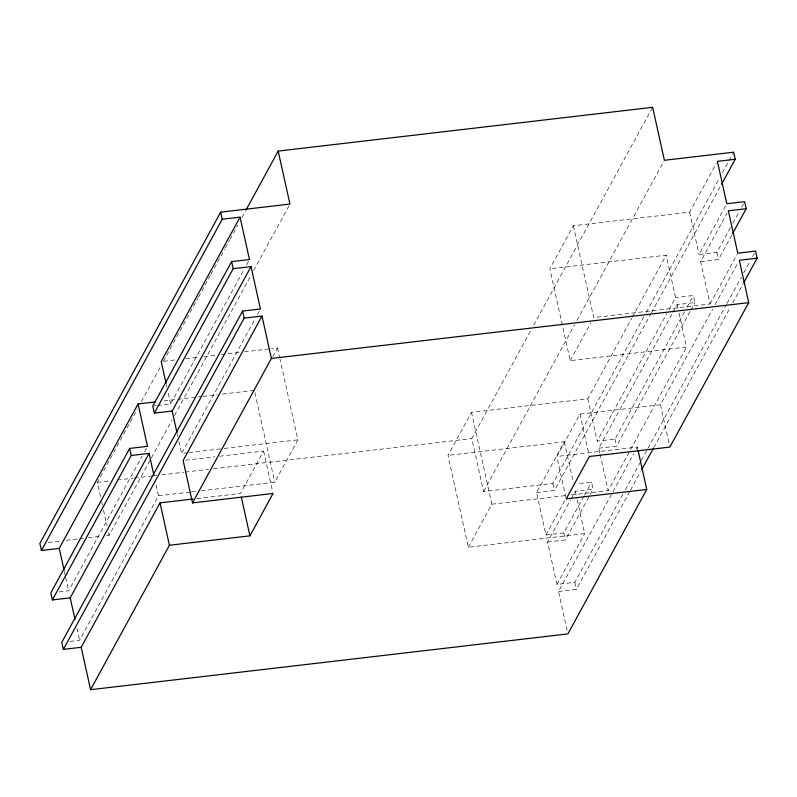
<?xml version="1.0" encoding="UTF-8"?>
<svg xmlns="http://www.w3.org/2000/svg" width="797" height="797" viewBox="0 0 797 797"><rect width="100%" height="100%" fill="white"/><g stroke="black" fill="none" stroke-linecap="round" stroke-linejoin="round"><path stroke-width="0.6" stroke-dasharray="3.98 2.99" d="M100.581 496.78L97.373 482.334L137.223 409.329M141.388 401.698L160.416 366.829M163.395 361.38L197.895 298.178M198.483 297.092L204.43 286.193M205.028 285.107L210.378 275.294M210.976 274.208L224.654 249.142M225.252 248.056L229.416 240.425M230.014 239.339L237.745 225.172M241.909 217.551L245.476 211.006M59.137 591.902L68.642 590.786L142.155 456.113M144.526 451.769L147.485 446.34M157.537 405.504L170.608 403.979L244.121 269.306M246.492 264.963L249.461 259.533M106.668 535.604L109.119 535.315L150.753 459.042M151.35 457.956L172.172 419.82M174.543 415.456L251.274 274.895M253.655 270.532L289.939 204.062M70.096 641.356L79.61 640.24L158.454 495.794L155.764 483.689M187.674 452.716L181.577 453.433L255.09 318.76M257.461 314.416L259.234 311.159M272.783 356.677L277.525 347.99L271.408 348.707M219.733 456.223L263.648 451.082L240.525 493.453L196.61 498.583M201.143 490.803L274.766 482.195L297.889 439.834L279.946 358.889M577.158 499.729L584.669 533.641L468.357 547.23L447.994 455.386L471.495 412.348L587.807 398.749L631.732 318.272M679.014 313.121L686.526 347.034L570.214 360.633L549.85 268.788L573.352 225.74L689.664 212.151L716.214 163.505M643.846 316.728L552.839 483.45L483.57 491.55L471.824 438.559L531.3 329.589M533.681 325.236L652.643 107.306M483.57 491.55L574.577 324.827M576.948 320.474L663.791 161.383M468.357 547.23L491.859 504.192L471.495 412.348M570.214 360.633L590.776 322.964M583.862 496.152L563.808 532.904L545.975 534.986L536.58 492.596L564.306 441.797L447.994 455.386M632.33 317.186L666.162 255.189L549.85 268.788M565.97 497.647L556.844 456.472L579.967 414.111L660.474 404.697L712.648 309.126M646.228 312.374L719.382 178.349M722.351 172.899L733.658 152.197M536.58 492.596L554.413 490.514L650.76 313.988M651.358 312.902L720.946 185.412M545.975 534.986L564.854 500.396M684.493 311.806L615.035 439.057L597.202 441.139L666.661 313.888M669.032 309.545L675.567 297.58L666.162 255.189M730.46 227.593L716.892 252.45L699.059 254.532L726.197 204.809M622.945 494.09L574.767 582.358L556.944 584.44L547.539 542.05L570.552 499.898M571.14 498.812L575.275 491.251L593.107 489.159L591.533 482.095L577.277 483.769M599.842 453.045L598.766 448.203L672.379 313.341M672.977 312.255L677.131 304.643L694.964 302.561L693.39 295.498L675.567 297.58M573.352 225.74L593.715 317.585L710.027 303.986L700.623 261.605L727.173 212.958M584.46 495.067L591.533 482.095M686.865 307.453L693.39 295.498M732.822 223.27L739.307 211.374M741.668 207.051L743.442 203.813M547.539 542.05L565.372 539.967L589.561 495.644M590.159 494.568L593.107 489.159M598.766 448.203L616.599 446.121L690.212 311.258M690.81 310.172L694.964 302.561M700.623 261.605L718.456 259.513L732.025 234.657M556.944 584.44L584.669 533.641M571.439 494.887L608.171 490.593L686.526 347.034M710.027 303.986L737.165 254.263M567.095 630.258L558.508 591.504L633.794 453.573M636.165 449.229L637.351 447.057L556.844 456.472M715.019 304.783L738.132 262.422M625.326 489.737L640.788 461.403M641.386 460.317L647.333 449.418M647.931 448.332L726.436 304.494M727.033 303.408L741.31 277.256M743.691 272.893L750.226 260.908M752.607 256.554L755.586 251.105M558.508 591.504L576.341 589.421L629.869 491.35M630.457 490.265L640.569 471.734M653.66 447.765L730.381 307.204M732.762 302.84L743.471 283.234M163.664 361.3L175.908 359.875M185.701 358.73L199.17 357.156M204.062 356.578L216.306 355.143M221.207 354.575L239.568 352.423M244.47 351.856L270.183 348.847M163.803 400.951L196.859 397.085M198.084 396.936L201.761 396.507M202.976 396.368L217.671 394.645M222.572 394.077L254.402 390.351M153.97 405.922L156.351 405.643M188.899 452.576L223.05 448.581M224.266 448.442L297.889 439.834M185.581 460.208L214.861 456.791M97.373 482.334L109.737 480.89M117.149 480.023L133.209 478.14M134.444 478.001L151.749 475.978M152.984 475.829L156.69 475.401M161.632 474.823L183.878 472.222M185.113 472.073L208.595 469.333M213.536 468.756L471.824 438.559M158.454 495.794L190.164 492.088M191.39 491.948L196.261 491.38M48.169 542.448L61.349 540.904M66.251 540.326L78.504 538.902M79.73 538.752L83.396 538.324M88.298 537.756L101.777 536.182M491.859 504.192L565.312 495.604M716.892 252.45L718.456 259.513M689.664 212.151L699.059 254.532M677.131 304.643L677.938 308.28M660.474 404.697L669.61 445.872M637.351 447.057L637.889 449.478M615.035 439.057L616.599 446.121M587.807 398.749L597.202 441.139M600.111 454.26L608.171 490.593M579.967 414.111L589.093 455.286M564.306 441.797L573.442 482.972M575.275 491.251L576.889 498.514M552.839 483.45L554.413 490.514M563.808 532.904L565.372 539.967M574.767 582.358L576.341 589.421M277.525 347.99L279.677 357.684M254.94 392.782L274.766 482.195M263.648 451.082L272.783 492.267M166.314 384.602L166.852 387.023M168.197 393.08L170.608 403.979M177.283 434.056L177.821 436.477M178.887 441.319L181.577 453.433M101.647 501.602L102.444 505.208M103.51 510.03L106.987 525.681M108.591 532.914L109.119 535.315M64.348 571.409L65.424 576.251M65.693 577.466L68.642 590.786M76.92 628.126L79.61 640.24"/><path stroke-width="1.2" d="M721.544 184.316L735.223 159.261L733.658 152.197L664.389 160.287L652.643 107.306L278.183 151.081L289.939 204.062L220.659 212.161L39.85 543.415L41.414 550.478L59.247 548.396L138.09 403.949L155.236 401.947M41.414 550.478L222.233 219.225L220.659 212.161M222.233 219.225L240.056 217.143L161.213 361.589L166.045 383.387M246.074 209.92L278.183 151.081M138.09 403.949L147.485 446.34L129.662 448.422L50.819 592.868L52.383 599.932L70.206 597.85L149.059 453.403L131.226 455.495L52.383 599.932M240.056 217.143L249.461 259.533L231.628 261.615L152.785 406.062L154.349 413.125L172.182 411.043L251.025 266.596L233.192 268.679L154.349 413.125M251.025 266.596L260.42 308.987L242.587 311.069L61.777 642.322L63.342 649.386L81.174 647.303L160.018 502.857L192.954 499.012M63.342 649.386L244.161 318.133L242.587 311.069M244.161 318.133L261.984 316.05L183.141 460.497L192.535 502.887L273.052 493.473L249.919 535.843L169.412 545.248L90.569 689.694L567.902 633.894L646.746 489.448L638.158 450.694M192.535 502.887L271.388 358.441L261.984 316.05M732.612 233.571L746.181 208.714L744.617 201.651L726.794 203.733L717.39 161.343L735.223 159.261M641.764 469.563L653.062 448.86M744.069 282.138L757.15 258.168L755.586 251.105L737.753 253.187L728.358 210.797L746.181 208.714M757.15 258.168L739.317 260.25L748.722 302.641L669.869 447.087L589.362 456.502L566.239 498.862L646.746 489.448M271.388 358.441L748.722 302.641M231.628 261.615L233.192 268.679M241.332 497.079L249.919 535.843M172.182 411.043L177.014 432.841M149.059 453.403L153.891 475.211M160.018 502.857L169.412 545.248M129.662 448.422L131.226 455.495M59.247 548.396L64.079 570.194M70.206 597.85L75.048 619.648M81.174 647.303L90.569 689.694"/></g></svg>
